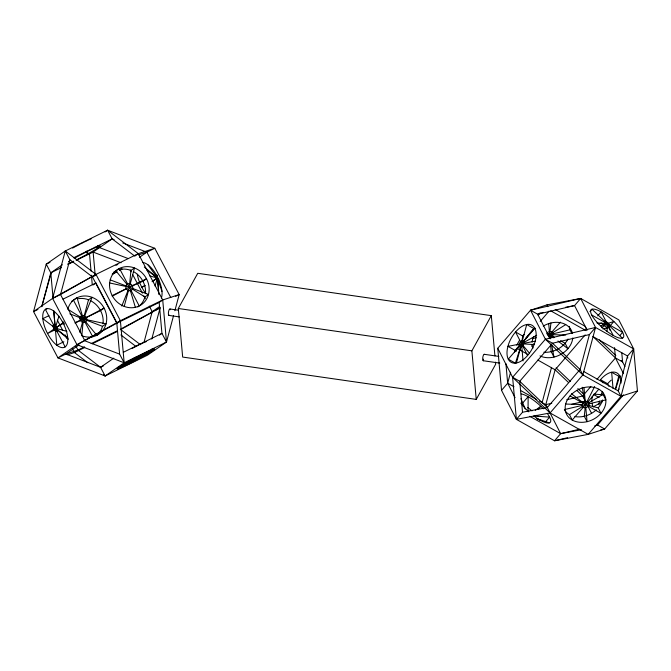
<?xml version="1.0" encoding="UTF-8"?>
<svg xmlns="http://www.w3.org/2000/svg" width="671" height="671" viewBox="0 0 671 671"><rect width="100%" height="100%" fill="white"/><g stroke="black" fill="none" stroke-linecap="round" stroke-linejoin="round"><path stroke-width="1.01" d="M528.052 411.583L528.144 396.678L522.692 403.011M607.129 331.617L607.171 323.665L605.234 323.003M129.629 284.227L130.929 270.43L134.494 267.964L124.21 306.412M550.916 322.977L549.675 334.594L550.455 338.687M585.221 407.532L584.282 416.255L587.066 421.682L583.996 387.578M521.988 340.843L522.684 336.003A21.254 11.717 -60.7 0 1 524.101 334.452M483.481 359.119L483.195 360.721L499.778 363.112M134.083 357.995L135.81 358.993L136.196 357.022M135.81 358.993L136.263 356.997M62.386 264.802L50.795 272.829L41.736 306.714L51.315 272.418M173.512 315.789L166.5 342.025L147.452 355.202L105.129 375.97L57.949 357.903L33.55 311.587L52.598 298.41L65.272 250.988L107.603 230.22L154.783 248.287L179.174 294.603L174.863 310.74M37.945 309.432L33.55 311.587L46.232 264.164L65.272 250.988L69.834 259.652L60.516 294.527L84.907 340.834L119.606 354.12L124.169 362.785L105.129 375.97L103.468 374.703M79.824 332.288L88.513 299.778L92.078 297.312A21.254 19.065 55.3 0 1 106.06 323.858L102.495 326.324A21.254 19.065 55.3 0 1 97.362 334.955M143.955 342.554L152.208 311.663L159.664 306.504M151.772 339.056L160.134 307.779L120.294 329.31M501.539 390.346L497.756 348.274L530.535 310.212L546.999 304.852L580.683 298.452L618.813 319.874L633.667 348.878L637.45 390.95L604.663 429.012L588.207 434.372L554.523 440.78L516.393 419.35L501.539 390.346L507.67 383.225L510.597 372.262M516.192 351.336L516.997 348.341L519.044 345.968M516.435 362.977L526.71 324.529L533.848 328.538A21.254 11.717 -60.7 0 1 535.584 328.362M542.101 402.692L551.537 367.373M637.45 390.95L620.985 396.309L582.856 374.888L545.389 339.224L530.535 310.212L580.683 298.452L595.538 327.456L589.398 334.577L580.08 369.461L547.293 407.523L522.524 412.229L516.393 419.35L512.61 377.287L497.756 348.274M516.393 419.35L550.069 412.95L582.856 374.888L595.538 327.456L633.667 348.878L620.985 396.309L588.207 434.372L550.069 412.95L512.61 377.287L545.389 339.224L595.538 327.456M615.332 389.13L618.771 376.255A21.254 11.717 -60.7 0 1 620.507 376.079M620.985 396.309L618.209 390.883L627.536 356.007L633.667 348.878M55.878 326.165L58.922 316.192M155.026 286.005L157.459 278.037L157.257 276.578M520.646 346.664L515.42 363.187L508.282 359.178L534.862 328.32M615.475 389.641L619.786 376.037M121.786 306.043L128.22 290.015M548.761 336.414L549.675 334.594L565.737 324.596M586.899 401.912L594.665 386.496M495.483 362.147L495.668 364.21L476.242 399.404L182.663 357.064L178.301 308.492L197.727 273.298L491.298 315.638L494.921 355.949M476.242 399.404L471.872 350.832L491.298 315.638M523.506 341.346L533.848 328.538M538.117 315.16L540.172 312.787M525.871 338.033L534.066 328.522M540.214 321.384L549.096 311.076M580.683 298.452L574.552 305.573L537.672 314.221L530.535 310.212M548.509 335.953L560.386 322.164M589.943 311.587L591.99 309.214L622.361 338.117A21.254 6.089 40.7 0 0 605.359 314.556A21.254 6.089 40.7 0 0 593.801 318.322A21.254 6.089 40.7 0 0 622.361 338.117M597.744 315.865L601.157 311.906L613.193 335.425M585.179 334.879L555.127 369.771L545.8 404.647L547.192 407.372M538.108 409.427L540.834 406.265L535.232 410.333M610.442 325.452L613.848 321.493L600.503 325.838M545.531 421.874L549.616 417.127L534.2 416.012M619.903 335.517L622.629 332.346L591.721 314.984M590.874 386.479L582.68 395.999L566.735 399.74M597.022 379.341L615.466 357.928L614.535 347.62M598.817 389.197L572.246 420.054L569.461 414.628A21.254 16.649 -27.1 0 1 564.328 409.763M579.593 429.214L560.654 433.659L554.523 440.78L567.557 437.718M617.899 390.522L619.19 389.021M594.741 425.917L597.534 425.003L623.485 394.867M514.59 352.35A21.254 11.717 -60.7 0 1 515.051 350.354L519.396 345.951M601.568 327.733L607.171 323.665L609.931 330.233M105.121 231.94L107.603 230.22L138.318 253.646L162.718 299.962L166.5 342.025L124.169 362.785L76.989 344.718L52.598 298.41L95.995 274.414L138.318 253.646L154.783 248.287L146.865 252.17L138.478 254.905M114.095 239.622L112.166 238.884L93.118 252.07L76.377 260.281M52.598 298.41L60.516 294.527L95.995 274.414L120.386 320.721L124.169 362.785M93.051 284.974L95.903 283.003L116.393 321.904M138.318 253.646L134.754 256.112L112.166 238.884L107.603 230.22M71.747 301.212A21.254 19.065 55.3 0 1 73.483 300.231L77.048 297.765L83.372 319.002L81.795 335.76A21.254 19.065 55.3 0 0 106.06 323.858L83.372 319.002L67.813 309.214A21.254 19.065 55.3 0 1 92.078 297.312L83.372 319.002L75.219 322.575M113.34 272.426A21.254 19.065 55.3 0 1 115.898 270.883L119.463 268.417L139.241 305.959L137.815 306.941M139.409 257.329L146.865 252.17L170.769 297.555M62.99 322.818L47.549 333.495L55.467 329.612M152.124 281.728L157.459 278.037L148.006 264.869M139.786 305.607A21.254 19.065 55.3 0 0 144.911 296.976L148.476 294.51L110.229 279.866M175.659 296.322L179.174 294.603L162.718 299.962L120.386 320.721L76.989 344.718L57.949 357.903L65.867 354.02L77.97 350.077L84.554 346.848M79.111 344.852L65.867 354.02L100.558 367.305L105.129 375.97M67.628 354.749L74.406 352.543L77.97 350.077L100.558 367.305L103.384 365.921M76.989 344.718L116.821 323.187L120.386 320.721M119.606 354.12L116.821 323.187L159.153 302.428L162.718 299.962M100.558 367.305L113.81 358.138M159.446 335.081L161.937 333.361L159.153 302.428M128.094 364.336L143.535 353.651M569.461 414.628L582.99 406.207M63.955 323.028L55.274 328.153L68.434 339.157M144.424 285.72L141.816 287.263L145.339 285.536M152.242 281.107L157.459 278.037L161.988 291.415M533.881 343.77L532.128 344.793A21.254 16.649 -27.1 0 0 532.891 348.241M547.922 335.617L549.675 334.594L565.745 335.055M588.165 403.103L603.078 394.431A21.254 16.649 -27.1 0 0 602.583 391.822M523.044 360.923L521.568 343.753L536.666 335.307M602.088 401.929L593.214 406.894A21.254 11.717 -60.7 0 1 592.107 403.33M112.317 273.927L116.871 271.403M119.606 269.893L121.434 268.878M112.225 274.464L116.746 271.965M119.463 270.472L122.172 268.97M121.258 329.276L152.896 311.78M154.707 310.782L160.134 307.779M118.222 368.723L153.399 349.272M112.233 296.171L126.651 288.605M49.989 262.319L46.232 264.164L50.795 272.829L53.11 298.612M73.6 257.798L112.166 238.884M50.795 272.829L61.489 267.578M68.006 264.382L73.584 261.648M69.834 259.652L92.43 276.88L95.248 275.496M115.94 265.339L117.828 264.416M62.982 299.149L95.903 283.003M47.138 308.526L45.385 309.381L65.162 346.924M48.975 315.638L42.818 318.658A21.254 9.302 63.9 0 0 62.822 347.67A21.254 9.302 63.9 0 0 60.172 318.138A21.254 9.302 63.9 0 0 42.818 318.658L67.721 337.656M112.2 295.601L146.513 278.767L142.948 281.233L132.07 285.997M75.051 323.087L100.533 310.589L104.089 308.123L83.372 319.002L96.825 335.307M63.846 341.757L56.8 345.204L53.739 311.109M91.139 343.619L117.475 330.694M72.46 348.836L74.406 352.543L84.756 347.469M92.279 343.77L116.737 331.776M123.372 352.275L161.937 333.361L166.5 342.025M118.658 367.414L152.971 350.581L152.057 348.845M129.142 361.166A21.254 1.258 -27.8 0 1 154.38 349.482A21.254 1.258 -27.8 0 1 123.917 366.332A21.254 1.258 -27.8 0 1 129.142 361.166L142.487 356.821M543.258 312.401L537.672 314.221L550.203 338.696M532.304 338.67L536.246 337.748M547.888 335.014L569.998 329.83L571.851 333.445M589.398 334.577L552.527 343.233L519.74 381.296L522.524 412.229M551.78 403.246L545.8 404.647L539.45 401.082M571.759 404.244L585.8 400.948M565.208 409.394L605.854 399.857L603.078 394.431M600.654 429.952L604.663 429.012L597.534 425.003M565.628 307.268L574.552 305.573L587.083 330.048M598.398 323.757L601.459 323.17M535.223 341.153L507.922 346.345A21.254 11.717 -60.7 0 0 523.95 359.102A21.254 11.717 -60.7 0 0 532.849 325.804A21.254 11.717 -60.7 0 0 507.922 346.345L515.051 350.354M602.776 328.882L607.725 327.934M529.788 416.314L560.654 433.659L581.463 429.7M94.502 247.398L98.637 247.44L97.723 245.712M565.443 404.059L582.52 404.546M521.568 343.753L534.041 344.6M593.885 394.137L603.237 394.766M596.896 322.919L607.171 323.665M178.301 308.492L471.872 350.832M170.04 308.995L178.327 310.195M484.345 354.322L498.855 356.418M168.891 315.395L179.258 316.888M109.625 282.961L126.391 286.551M546.748 333.848L549.675 334.594L553.818 337.807M588.459 405.376L598.205 407.884L600.99 413.311L570.073 395.94A21.254 16.649 -27.1 0 0 581.749 422.336A21.254 16.649 -27.1 0 0 604.764 395.613A21.254 16.649 -27.1 0 0 570.073 395.94M149.692 275.898L157.459 278.037L158.884 294.51M66.907 331.365L55.274 328.153L53.747 310.648M536.75 418.561L549.348 422.898M537.379 419.132L540.18 420.197M122.768 242.944L146.865 252.17M99.149 247.456L128.035 258.52M121.074 262.772L93.118 252.07L95.156 274.749M69.809 313.81L102.495 326.324M555.169 309.44L585.129 326.282L586.982 329.897M550.681 310.79L586.093 330.686M593.03 336.616L627.536 356.007L627.721 358.062M593.122 336.666L615.466 357.928L622.596 361.937L624.919 366.475M554.212 337.144L546.957 333.068A3.741 2.927 -27.1 0 1 553.055 333.009A3.741 2.927 -27.1 0 1 549.012 337.714M560.579 340.725L565.133 343.284L567.909 348.71L557.962 341.011M618.771 376.255L611.642 372.246L613.026 388.408M545.389 339.224L552.527 343.233L580.08 369.461L582.856 374.888M522.684 336.003L515.554 331.994L527.591 355.504M603.112 382.864L600.478 379.711L607.616 383.72L608.966 386.362M583.711 371.499L618.209 390.883M516.997 348.341L527.892 354.464M537.874 360.075L555.127 369.771L568.53 382.529M593.734 394.565L599.086 397.567M512.61 377.287L519.74 381.296L547.293 407.523L560.654 433.659M505.909 363.632L507.67 383.225L514.028 386.798M520.377 390.363L536.725 399.547M85.561 252.187L88.153 253.68L86.785 251.088M131.944 288.815L144.911 296.976M146.58 269.742L158.918 279.144M65.272 250.988L95.995 274.414M121.107 329.931L140.465 344.693M120.889 334.946L135.827 346.345M74.406 352.543L87.691 362.667M571.44 393.726L583.04 402.701M144.29 267.033L157.459 278.037M599.371 339.828L615.852 355.521M621.103 360.512L622.596 361.937L621.765 352.703M556.1 367.909L570.333 381.464M577.823 388.593L583.82 394.296M576.725 390.329L582.68 395.999L585.934 402.34M522.885 345.33L529.461 353.206M115.898 270.883L127.431 284.856M155.714 274.733L158.759 280.512M130.258 269.985L131.231 271.839M132.699 274.615L142.453 293.135M143.921 295.919L145.381 298.696M149.281 306.102L152.208 311.663M92.43 276.88L116.821 323.187M73.483 300.231L92.783 336.867M62.848 321.359L64.307 324.143M76.016 346.37L77.97 350.077M57.329 320.126L62.697 330.308M65.137 334.938L67.092 338.645M615.466 357.928L623.518 373.663M546.999 304.852L547.922 306.664M587.788 405.972L591.503 413.219M507.67 383.225L515.093 397.727M520.948 398.675L525.276 408.991M130.216 290.082L135.391 307.461M582.202 387.259L585.531 404.63M551.637 344.819L553.986 357.073L551.21 351.646L550.572 344.626M607.28 324.655L607.607 327.624M548.685 323.573L549.943 337.597M157.182 275.035L158.624 291.071M89.478 253.663L91.046 271.101M91.415 275.211L92.246 284.445M547.536 413.789A21.254 6.089 40.7 0 1 548.878 423.007A21.254 6.089 40.7 0 1 533.806 415.978M528.832 411.86A21.254 6.089 40.7 0 1 520.788 403.095M521.224 393.919A21.254 6.089 40.7 0 1 543.376 408.815M569.234 326.383A21.254 16.649 -27.1 0 1 569.998 329.83M568.043 338.989A21.254 16.649 -27.1 0 1 543.82 352.225M532.841 347.251A21.254 16.649 -27.1 0 1 531.734 345.892M543.258 326.098A21.254 16.649 -27.1 0 1 572.506 333.504M572.766 337.983A21.254 16.649 -27.1 0 1 560.679 354.506A21.254 16.649 -27.1 0 1 539.987 355.882M532.137 342.067A21.254 16.649 -27.1 0 1 533.646 336.532M600.478 379.711A21.254 11.717 -60.7 0 1 621.069 383.066M591.939 401.661A21.254 11.717 -60.7 0 1 592.384 396.058M599.044 404.789A21.254 11.717 -60.7 0 1 599.346 401.048M601.082 394.691A21.254 11.717 -60.7 0 1 602.558 391.344M607.616 383.72A21.254 11.717 -60.7 0 1 611.256 380.13M602.558 399.933A21.254 16.649 -27.1 0 1 598.205 407.884M596.343 409.83A21.254 16.649 -27.1 0 1 574.888 416.557M516.846 345.288A21.254 11.717 -60.7 0 1 519.455 340.398M527.658 407.482A21.254 6.089 40.7 0 1 531.96 410.904M536.624 415.29A21.254 6.089 40.7 0 1 537.832 416.574M601.392 323.246A21.254 6.089 40.7 0 1 603.556 324.949M604.261 325.536A21.254 6.089 40.7 0 1 607.716 328.614M484.563 354.565A3.271 0.981 -81.8 0 0 483.531 354.9L483.045 356.2A3.271 0.981 -81.8 0 0 483.447 360.746M74.808 258.033A21.254 1.258 -27.8 0 1 100.281 245.947A21.254 1.258 -27.8 0 1 76.066 260.054M73.76 261.195A21.254 1.258 -27.8 0 1 67.779 264.013M68.585 261.589A21.254 1.258 -27.8 0 1 70.48 260.474M72.594 248.077A21.254 1.258 -27.8 0 1 79.933 244.21M80.73 243.799A21.254 1.258 -27.8 0 1 83.883 242.223M84.638 241.854A21.254 1.258 -27.8 0 1 88.035 240.218M88.815 239.857A21.254 1.258 -27.8 0 1 91.432 238.675M78.264 298.696A21.254 19.065 55.3 0 1 88.513 299.778M90.157 300.491A21.254 19.065 55.3 0 1 103.007 323.757M131.818 348.618A21.254 1.258 -27.8 0 1 138.964 344.986M139.853 344.558A21.254 1.258 -27.8 0 1 143.141 342.998M144.072 342.571A21.254 1.258 -27.8 0 1 146.513 341.497M158.281 281.359A3.741 1.636 63.9 0 1 157.727 281.032M157.148 280.495A3.741 1.636 63.9 0 1 155.412 277.198M155.269 276.36A3.741 1.636 63.9 0 1 155.269 275.647M145.875 293.63A21.254 9.302 63.9 0 1 137.312 274.254M142.881 262.453A21.254 9.302 63.9 0 1 157.366 276.779A21.254 9.302 63.9 0 1 161.384 297.974M120.679 269.339A21.254 19.065 55.3 0 1 130.929 270.43M133.378 271.545A21.254 19.065 55.3 0 1 145.515 293.521M169.419 315.219A3.271 0.981 -81.8 0 1 168.555 311.68A3.271 0.981 -81.8 0 1 170.417 309.683M132.548 360.671L139.098 357.249L132.548 360.671M521.988 346.446A3.741 2.063 -60.7 0 0 523.556 340.591A3.741 2.063 -60.7 0 0 519.169 344.206A3.741 2.063 -60.7 0 0 521.988 346.446M604.823 322.726A3.741 1.074 40.7 0 0 609.847 326.207A3.741 1.074 40.7 0 0 606.852 322.063A3.741 1.074 40.7 0 0 604.823 322.726M584.869 407.742A3.741 2.927 -27.1 0 0 588.912 403.045A3.741 2.927 -27.1 0 0 582.814 403.103A3.741 2.927 -27.1 0 0 584.869 407.742M79.891 318.633A3.741 3.355 55.3 0 0 85.108 322.306A3.741 3.355 55.3 0 0 85.116 316.075A3.741 3.355 55.3 0 0 79.891 318.633M125.871 286.819A3.741 3.355 55.3 0 0 131.088 290.484A3.741 3.355 55.3 0 0 131.097 284.252A3.741 3.355 55.3 0 0 125.871 286.819M53.084 326.483A3.741 1.636 63.9 0 0 56.599 331.591A3.741 1.636 63.9 0 0 56.129 326.391A3.741 1.636 63.9 0 0 53.084 326.483M109.549 285.091A21.254 19.065 55.3 0 0 139.241 305.959A21.254 19.065 55.3 0 0 139.266 270.514A21.254 19.065 55.3 0 0 109.549 285.091"/></g></svg>
